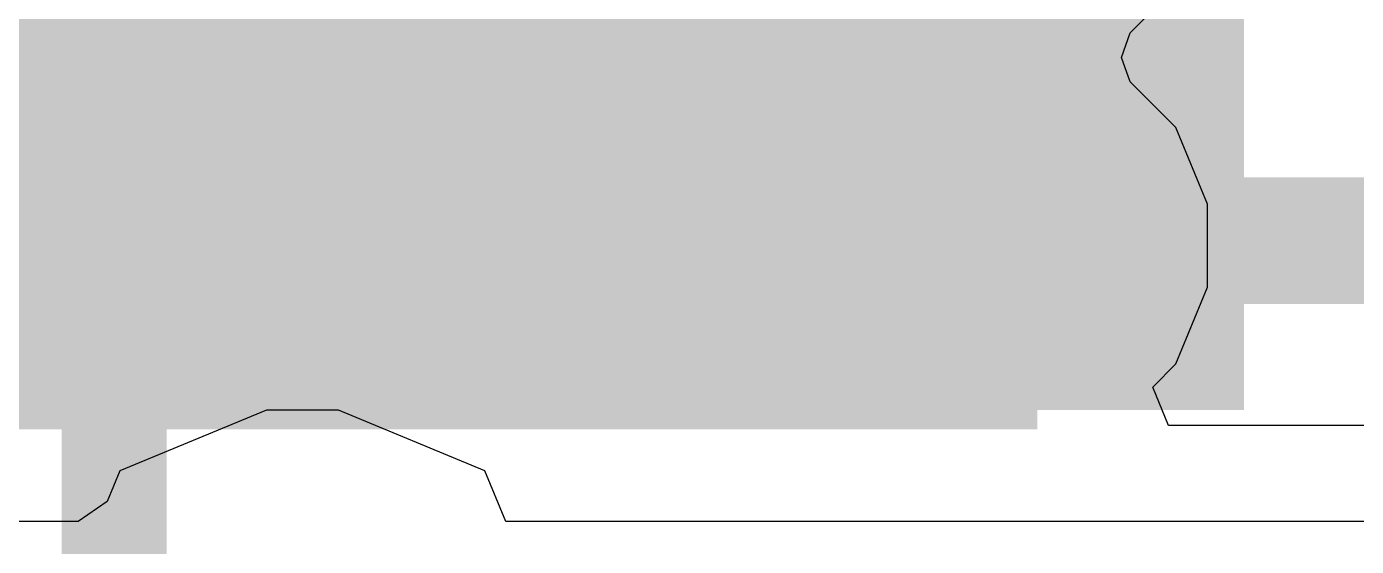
# Model space of a CAD drawing. Header units: inches. Extents: x -4 to 5258, y -4 to 5281.
# Drawn here: x 95.953 to 99.484, y 30.116 to 31.496 of the extents above; entities that cross this region are included whole.
import ezdxf

# ---------------------------------------------------------------- set-up
doc = ezdxf.new("R2010")
doc.units = ezdxf.units.IN
for name, color, linetype in [('Bottom Layer', 5, 'Continuous'), ('Bottom Solder', 6, 'Continuous'), ('Drill Drawing', 1, 'Continuous'), ('Layer 1', 16, 'Continuous'), ('Layer 2', 76, 'Continuous'), ('Top Layer', 1, 'Continuous'), ('Top Paste', 8, 'Continuous'), ('Top Solder', 216, 'Continuous'), ('Via Holes', 16, 'Continuous')]:
    doc.layers.add(name, color=color, linetype=linetype)

# ---------------------------------------------------------------- blocks, each defined once
blk = doc.blocks.new('HTSSOP_38_EP_4_4___14')
at = {"layer": 'Top Layer'}
blk.add_hatch(color=1, dxfattribs=at).paths.add_polyline_path([(1.45, 2.4), (1.45, -2.4), (-1.45, -2.4), (-1.45, 2.4)])
at = {"layer": 'Top Paste'}
blk.add_hatch(color=8, dxfattribs=at).paths.add_polyline_path([(1.45, 2.4), (1.45, -2.4), (-1.45, -2.4), (-1.45, 2.4)])
at = {"layer": 'Top Solder'}
blk.add_hatch(color=216, dxfattribs=at).paths.add_polyline_path([(1.5008, 2.4508), (1.5008, -2.4508), (-1.5008, -2.4508), (-1.5008, 2.4508)])

msp = doc.modelspace()

# ---------------------------------------------------------------- hatches: boundary and pattern name
at = {"layer": 'Bottom Layer'}
h = msp.add_hatch(color=5, dxfattribs=at)
edge = h.paths.add_edge_path()
edge.add_arc((96.5347, 30.9143), 0.3, 0, 360)
h = msp.add_hatch(color=5, dxfattribs=at)
edge = h.paths.add_edge_path()
edge.add_arc((97.5347, 30.9143), 0.3, 0, 360)
h = msp.add_hatch(color=5, dxfattribs=at)
edge = h.paths.add_edge_path()
edge.add_arc((98.5347, 30.9143), 0.3, 0, 360)
at = {"layer": 'Bottom Solder'}
h = msp.add_hatch(color=6, dxfattribs=at)
edge = h.paths.add_edge_path()
edge.add_arc((96.5347, 30.9143), 0.4016, 0, 360)
h = msp.add_hatch(color=6, dxfattribs=at)
edge = h.paths.add_edge_path()
edge.add_arc((97.5347, 30.9143), 0.4016, 0, 360)
h = msp.add_hatch(color=6, dxfattribs=at)
edge = h.paths.add_edge_path()
edge.add_arc((98.5347, 30.9143), 0.4016, 0, 360)
at = {"layer": 'Layer 1'}
h = msp.add_hatch(color=16, dxfattribs=at)
edge = h.paths.add_edge_path()
edge.add_arc((96.5347, 30.9143), 0.3, 0, 360)
h = msp.add_hatch(color=16, dxfattribs=at)
edge = h.paths.add_edge_path()
edge.add_arc((97.5347, 30.9143), 0.3, 0, 360)
h = msp.add_hatch(color=16, dxfattribs=at)
edge = h.paths.add_edge_path()
edge.add_arc((98.5347, 30.9143), 0.3, 0, 360)
at = {"layer": 'Layer 2'}
h = msp.add_hatch(color=76, dxfattribs=at)
edge = h.paths.add_edge_path()
edge.add_arc((96.5347, 30.9143), 0.3, 0, 360)
h = msp.add_hatch(color=76, dxfattribs=at)
edge = h.paths.add_edge_path()
edge.add_arc((97.5347, 30.9143), 0.3, 0, 360)
h = msp.add_hatch(color=76, dxfattribs=at)
edge = h.paths.add_edge_path()
edge.add_arc((98.5347, 30.9143), 0.3, 0, 360)
at = {"layer": 'Top Layer'}
msp.add_hatch(color=1, dxfattribs=at).paths.add_polyline_path([(93.7855, 30.478), (99.1856, 30.478), (99.1856, 33.378), (93.7855, 33.378)])
h = msp.add_hatch(color=1, dxfattribs=at)
edge = h.paths.add_edge_path()
edge.add_arc((96.5347, 30.9143), 0.3, 0, 360)
h = msp.add_hatch(color=1, dxfattribs=at)
edge = h.paths.add_edge_path()
edge.add_arc((97.5347, 30.9143), 0.3, 0, 360)
h = msp.add_hatch(color=1, dxfattribs=at)
edge = h.paths.add_edge_path()
edge.add_arc((98.5347, 30.9143), 0.3, 0, 360)
at = {"layer": 'Top Solder'}
h = msp.add_hatch(color=216, dxfattribs=at)
edge = h.paths.add_edge_path()
edge.add_arc((96.5347, 30.9143), 0.4016, 0, 360)
h = msp.add_hatch(color=216, dxfattribs=at)
edge = h.paths.add_edge_path()
edge.add_arc((97.5347, 30.9143), 0.4016, 0, 360)
h = msp.add_hatch(color=216, dxfattribs=at)
edge = h.paths.add_edge_path()
edge.add_arc((98.5347, 30.9143), 0.4016, 0, 360)
at = {"layer": 'Via Holes'}
h = msp.add_hatch(color=7, dxfattribs=at)
edge = h.paths.add_edge_path()
edge.add_arc((96.5347, 30.9143), 0.15, 0, 360)
h = msp.add_hatch(color=7, dxfattribs=at)
edge = h.paths.add_edge_path()
edge.add_arc((97.5347, 30.9143), 0.15, 0, 360)
h = msp.add_hatch(color=7, dxfattribs=at)
edge = h.paths.add_edge_path()
edge.add_arc((98.5347, 30.9143), 0.15, 0, 360)

# ---------------------------------------------------------------- linework, layer by layer
at = {"layer": 'Drill Drawing'}
for points in [[(96.4077, 31.0413, 0.0508, 0.0508, 0), (96.4077, 31.1683, 0.0508, 0.0508, 0)], [(96.4077, 31.1683, 0.0508, 0.0508, 0), (96.6617, 31.1683, 0.0508, 0.0508, 0)], [(96.6617, 31.0413, 0.0508, 0.0508, 0), (96.6617, 31.1683, 0.0508, 0.0508, 0)], [(97.4077, 31.0413, 0.0508, 0.0508, 0), (97.4077, 31.1683, 0.0508, 0.0508, 0)], [(97.4077, 31.1683, 0.0508, 0.0508, 0), (97.6617, 31.1683, 0.0508, 0.0508, 0)], [(97.6617, 31.0413, 0.0508, 0.0508, 0), (97.6617, 31.1683, 0.0508, 0.0508, 0)], [(98.4077, 31.0413, 0.0508, 0.0508, 0), (98.4077, 31.1683, 0.0508, 0.0508, 0)], [(98.4077, 31.1683, 0.0508, 0.0508, 0), (98.6617, 31.1683, 0.0508, 0.0508, 0)], [(98.6617, 31.0413, 0.0508, 0.0508, 0), (98.6617, 31.1683, 0.0508, 0.0508, 0)], [(96.4585, 30.9905, 0.0508, 0.0508, 0), (96.4585, 31.0667, 0.0508, 0.0508, 0)], [(96.4585, 31.0667, 0.0508, 0.0508, 0), (96.6109, 31.0667, 0.0508, 0.0508, 0)], [(96.6109, 30.9905, 0.0508, 0.0508, 0), (96.6109, 31.0667, 0.0508, 0.0508, 0)], [(97.4585, 30.9905, 0.0508, 0.0508, 0), (97.4585, 31.0667, 0.0508, 0.0508, 0)], [(97.4585, 31.0667, 0.0508, 0.0508, 0), (97.6109, 31.0667, 0.0508, 0.0508, 0)], [(97.6109, 30.9905, 0.0508, 0.0508, 0), (97.6109, 31.0667, 0.0508, 0.0508, 0)], [(98.4585, 30.9905, 0.0508, 0.0508, 0), (98.4585, 31.0667, 0.0508, 0.0508, 0)], [(98.4585, 31.0667, 0.0508, 0.0508, 0), (98.6109, 31.0667, 0.0508, 0.0508, 0)], [(98.6109, 30.9905, 0.0508, 0.0508, 0), (98.6109, 31.0667, 0.0508, 0.0508, 0)], [(96.2807, 30.7873, 0.0508, 0.0508, 0), (96.2807, 31.0413, 0.0508, 0.0508, 0)], [(96.2807, 31.0413, 0.0508, 0.0508, 0), (96.4077, 31.0413, 0.0508, 0.0508, 0)], [(96.6617, 31.0413, 0.0508, 0.0508, 0), (96.7887, 31.0413, 0.0508, 0.0508, 0)], [(96.7887, 30.7873, 0.0508, 0.0508, 0), (96.7887, 31.0413, 0.0508, 0.0508, 0)], [(97.2807, 30.7873, 0.0508, 0.0508, 0), (97.2807, 31.0413, 0.0508, 0.0508, 0)], [(97.2807, 31.0413, 0.0508, 0.0508, 0), (97.4077, 31.0413, 0.0508, 0.0508, 0)], [(97.6617, 31.0413, 0.0508, 0.0508, 0), (97.7887, 31.0413, 0.0508, 0.0508, 0)], [(97.7887, 30.7873, 0.0508, 0.0508, 0), (97.7887, 31.0413, 0.0508, 0.0508, 0)], [(98.2807, 30.7873, 0.0508, 0.0508, 0), (98.2807, 31.0413, 0.0508, 0.0508, 0)], [(98.2807, 31.0413, 0.0508, 0.0508, 0), (98.4077, 31.0413, 0.0508, 0.0508, 0)], [(98.6617, 31.0413, 0.0508, 0.0508, 0), (98.7887, 31.0413, 0.0508, 0.0508, 0)], [(98.7887, 30.7873, 0.0508, 0.0508, 0), (98.7887, 31.0413, 0.0508, 0.0508, 0)], [(96.3823, 30.8381, 0.0508, 0.0508, 0), (96.3823, 30.9905, 0.0508, 0.0508, 0)], [(96.3823, 30.9905, 0.0508, 0.0508, 0), (96.4585, 30.9905, 0.0508, 0.0508, 0)], [(96.6109, 30.9905, 0.0508, 0.0508, 0), (96.6871, 30.9905, 0.0508, 0.0508, 0)], [(96.6871, 30.8381, 0.0508, 0.0508, 0), (96.6871, 30.9905, 0.0508, 0.0508, 0)], [(97.3823, 30.8381, 0.0508, 0.0508, 0), (97.3823, 30.9905, 0.0508, 0.0508, 0)], [(97.3823, 30.9905, 0.0508, 0.0508, 0), (97.4585, 30.9905, 0.0508, 0.0508, 0)], [(97.6109, 30.9905, 0.0508, 0.0508, 0), (97.6871, 30.9905, 0.0508, 0.0508, 0)], [(97.6871, 30.8381, 0.0508, 0.0508, 0), (97.6871, 30.9905, 0.0508, 0.0508, 0)], [(98.3823, 30.8381, 0.0508, 0.0508, 0), (98.3823, 30.9905, 0.0508, 0.0508, 0)], [(98.3823, 30.9905, 0.0508, 0.0508, 0), (98.4585, 30.9905, 0.0508, 0.0508, 0)], [(98.6109, 30.9905, 0.0508, 0.0508, 0), (98.6871, 30.9905, 0.0508, 0.0508, 0)], [(98.6871, 30.8381, 0.0508, 0.0508, 0), (98.6871, 30.9905, 0.0508, 0.0508, 0)], [(96.3823, 30.8381, 0.0508, 0.0508, 0), (96.4585, 30.8381, 0.0508, 0.0508, 0)], [(96.4585, 30.7619, 0.0508, 0.0508, 0), (96.4585, 30.8381, 0.0508, 0.0508, 0)], [(96.6109, 30.8381, 0.0508, 0.0508, 0), (96.6871, 30.8381, 0.0508, 0.0508, 0)], [(96.6109, 30.7619, 0.0508, 0.0508, 0), (96.6109, 30.8381, 0.0508, 0.0508, 0)], [(97.3823, 30.8381, 0.0508, 0.0508, 0), (97.4585, 30.8381, 0.0508, 0.0508, 0)], [(97.4585, 30.7619, 0.0508, 0.0508, 0), (97.4585, 30.8381, 0.0508, 0.0508, 0)], [(97.6109, 30.8381, 0.0508, 0.0508, 0), (97.6871, 30.8381, 0.0508, 0.0508, 0)], [(97.6109, 30.7619, 0.0508, 0.0508, 0), (97.6109, 30.8381, 0.0508, 0.0508, 0)], [(98.3823, 30.8381, 0.0508, 0.0508, 0), (98.4585, 30.8381, 0.0508, 0.0508, 0)], [(98.4585, 30.7619, 0.0508, 0.0508, 0), (98.4585, 30.8381, 0.0508, 0.0508, 0)], [(98.6109, 30.8381, 0.0508, 0.0508, 0), (98.6871, 30.8381, 0.0508, 0.0508, 0)], [(98.6109, 30.7619, 0.0508, 0.0508, 0), (98.6109, 30.8381, 0.0508, 0.0508, 0)], [(96.2807, 30.7873, 0.0508, 0.0508, 0), (96.4077, 30.7873, 0.0508, 0.0508, 0)], [(96.4077, 30.6603, 0.0508, 0.0508, 0), (96.4077, 30.7873, 0.0508, 0.0508, 0)], [(96.6617, 30.7873, 0.0508, 0.0508, 0), (96.7887, 30.7873, 0.0508, 0.0508, 0)], [(96.6617, 30.6603, 0.0508, 0.0508, 0), (96.6617, 30.7873, 0.0508, 0.0508, 0)], [(97.2807, 30.7873, 0.0508, 0.0508, 0), (97.4077, 30.7873, 0.0508, 0.0508, 0)], [(97.4077, 30.6603, 0.0508, 0.0508, 0), (97.4077, 30.7873, 0.0508, 0.0508, 0)], [(97.6617, 30.7873, 0.0508, 0.0508, 0), (97.7887, 30.7873, 0.0508, 0.0508, 0)], [(97.6617, 30.6603, 0.0508, 0.0508, 0), (97.6617, 30.7873, 0.0508, 0.0508, 0)], [(98.2807, 30.7873, 0.0508, 0.0508, 0), (98.4077, 30.7873, 0.0508, 0.0508, 0)], [(98.4077, 30.6603, 0.0508, 0.0508, 0), (98.4077, 30.7873, 0.0508, 0.0508, 0)], [(98.6617, 30.7873, 0.0508, 0.0508, 0), (98.7887, 30.7873, 0.0508, 0.0508, 0)], [(98.6617, 30.6603, 0.0508, 0.0508, 0), (98.6617, 30.7873, 0.0508, 0.0508, 0)], [(96.4585, 30.7619, 0.0508, 0.0508, 0), (96.6109, 30.7619, 0.0508, 0.0508, 0)], [(97.4585, 30.7619, 0.0508, 0.0508, 0), (97.6109, 30.7619, 0.0508, 0.0508, 0)], [(98.4585, 30.7619, 0.0508, 0.0508, 0), (98.6109, 30.7619, 0.0508, 0.0508, 0)], [(96.4077, 30.6603, 0.0508, 0.0508, 0), (96.6617, 30.6603, 0.0508, 0.0508, 0)], [(97.4077, 30.6603, 0.0508, 0.0508, 0), (97.6617, 30.6603, 0.0508, 0.0508, 0)], [(98.4077, 30.6603, 0.0508, 0.0508, 0), (98.6617, 30.6603, 0.0508, 0.0508, 0)]]:
    msp.add_lwpolyline(points, format="xyseb", dxfattribs=at)
for points in [[(96.395, 31.1683, 0.0254, 0.0254, 1), (96.4204, 31.1683, 0.0254, 0.0254, 1)], [(96.395, 31.1683, 0.0254, 0.0254, 1), (96.4204, 31.1683, 0.0254, 0.0254, 1)], [(96.649, 31.1683, 0.0254, 0.0254, 1), (96.6744, 31.1683, 0.0254, 0.0254, 1)], [(96.649, 31.1683, 0.0254, 0.0254, 1), (96.6744, 31.1683, 0.0254, 0.0254, 1)], [(97.395, 31.1683, 0.0254, 0.0254, 1), (97.4204, 31.1683, 0.0254, 0.0254, 1)], [(97.395, 31.1683, 0.0254, 0.0254, 1), (97.4204, 31.1683, 0.0254, 0.0254, 1)], [(97.649, 31.1683, 0.0254, 0.0254, 1), (97.6744, 31.1683, 0.0254, 0.0254, 1)], [(97.649, 31.1683, 0.0254, 0.0254, 1), (97.6744, 31.1683, 0.0254, 0.0254, 1)], [(98.395, 31.1683, 0.0254, 0.0254, 1), (98.4204, 31.1683, 0.0254, 0.0254, 1)], [(98.395, 31.1683, 0.0254, 0.0254, 1), (98.4204, 31.1683, 0.0254, 0.0254, 1)], [(98.649, 31.1683, 0.0254, 0.0254, 1), (98.6744, 31.1683, 0.0254, 0.0254, 1)], [(98.649, 31.1683, 0.0254, 0.0254, 1), (98.6744, 31.1683, 0.0254, 0.0254, 1)], [(96.4458, 31.0667, 0.0254, 0.0254, 1), (96.4712, 31.0667, 0.0254, 0.0254, 1)], [(96.4458, 31.0667, 0.0254, 0.0254, 1), (96.4712, 31.0667, 0.0254, 0.0254, 1)], [(96.5982, 31.0667, 0.0254, 0.0254, 1), (96.6236, 31.0667, 0.0254, 0.0254, 1)], [(96.5982, 31.0667, 0.0254, 0.0254, 1), (96.6236, 31.0667, 0.0254, 0.0254, 1)], [(97.4458, 31.0667, 0.0254, 0.0254, 1), (97.4712, 31.0667, 0.0254, 0.0254, 1)], [(97.4458, 31.0667, 0.0254, 0.0254, 1), (97.4712, 31.0667, 0.0254, 0.0254, 1)], [(97.5982, 31.0667, 0.0254, 0.0254, 1), (97.6236, 31.0667, 0.0254, 0.0254, 1)], [(97.5982, 31.0667, 0.0254, 0.0254, 1), (97.6236, 31.0667, 0.0254, 0.0254, 1)], [(98.4458, 31.0667, 0.0254, 0.0254, 1), (98.4712, 31.0667, 0.0254, 0.0254, 1)], [(98.4458, 31.0667, 0.0254, 0.0254, 1), (98.4712, 31.0667, 0.0254, 0.0254, 1)], [(98.5982, 31.0667, 0.0254, 0.0254, 1), (98.6236, 31.0667, 0.0254, 0.0254, 1)], [(98.5982, 31.0667, 0.0254, 0.0254, 1), (98.6236, 31.0667, 0.0254, 0.0254, 1)], [(96.268, 31.0413, 0.0254, 0.0254, 1), (96.2934, 31.0413, 0.0254, 0.0254, 1)], [(96.268, 31.0413, 0.0254, 0.0254, 1), (96.2934, 31.0413, 0.0254, 0.0254, 1)], [(96.395, 31.0413, 0.0254, 0.0254, 1), (96.4204, 31.0413, 0.0254, 0.0254, 1)], [(96.395, 31.0413, 0.0254, 0.0254, 1), (96.4204, 31.0413, 0.0254, 0.0254, 1)], [(96.649, 31.0413, 0.0254, 0.0254, 1), (96.6744, 31.0413, 0.0254, 0.0254, 1)], [(96.649, 31.0413, 0.0254, 0.0254, 1), (96.6744, 31.0413, 0.0254, 0.0254, 1)], [(96.776, 31.0413, 0.0254, 0.0254, 1), (96.8014, 31.0413, 0.0254, 0.0254, 1)], [(96.776, 31.0413, 0.0254, 0.0254, 1), (96.8014, 31.0413, 0.0254, 0.0254, 1)], [(97.268, 31.0413, 0.0254, 0.0254, 1), (97.2934, 31.0413, 0.0254, 0.0254, 1)], [(97.268, 31.0413, 0.0254, 0.0254, 1), (97.2934, 31.0413, 0.0254, 0.0254, 1)], [(97.395, 31.0413, 0.0254, 0.0254, 1), (97.4204, 31.0413, 0.0254, 0.0254, 1)], [(97.395, 31.0413, 0.0254, 0.0254, 1), (97.4204, 31.0413, 0.0254, 0.0254, 1)], [(97.649, 31.0413, 0.0254, 0.0254, 1), (97.6744, 31.0413, 0.0254, 0.0254, 1)], [(97.649, 31.0413, 0.0254, 0.0254, 1), (97.6744, 31.0413, 0.0254, 0.0254, 1)], [(97.776, 31.0413, 0.0254, 0.0254, 1), (97.8014, 31.0413, 0.0254, 0.0254, 1)], [(97.776, 31.0413, 0.0254, 0.0254, 1), (97.8014, 31.0413, 0.0254, 0.0254, 1)], [(98.268, 31.0413, 0.0254, 0.0254, 1), (98.2934, 31.0413, 0.0254, 0.0254, 1)], [(98.268, 31.0413, 0.0254, 0.0254, 1), (98.2934, 31.0413, 0.0254, 0.0254, 1)], [(98.395, 31.0413, 0.0254, 0.0254, 1), (98.4204, 31.0413, 0.0254, 0.0254, 1)], [(98.395, 31.0413, 0.0254, 0.0254, 1), (98.4204, 31.0413, 0.0254, 0.0254, 1)], [(98.649, 31.0413, 0.0254, 0.0254, 1), (98.6744, 31.0413, 0.0254, 0.0254, 1)], [(98.649, 31.0413, 0.0254, 0.0254, 1), (98.6744, 31.0413, 0.0254, 0.0254, 1)], [(98.776, 31.0413, 0.0254, 0.0254, 1), (98.8014, 31.0413, 0.0254, 0.0254, 1)], [(98.776, 31.0413, 0.0254, 0.0254, 1), (98.8014, 31.0413, 0.0254, 0.0254, 1)], [(96.3696, 30.9905, 0.0254, 0.0254, 1), (96.395, 30.9905, 0.0254, 0.0254, 1)], [(96.3696, 30.9905, 0.0254, 0.0254, 1), (96.395, 30.9905, 0.0254, 0.0254, 1)], [(96.4458, 30.9905, 0.0254, 0.0254, 1), (96.4712, 30.9905, 0.0254, 0.0254, 1)], [(96.4458, 30.9905, 0.0254, 0.0254, 1), (96.4712, 30.9905, 0.0254, 0.0254, 1)], [(96.5982, 30.9905, 0.0254, 0.0254, 1), (96.6236, 30.9905, 0.0254, 0.0254, 1)], [(96.5982, 30.9905, 0.0254, 0.0254, 1), (96.6236, 30.9905, 0.0254, 0.0254, 1)], [(96.6744, 30.9905, 0.0254, 0.0254, 1), (96.6998, 30.9905, 0.0254, 0.0254, 1)], [(96.6744, 30.9905, 0.0254, 0.0254, 1), (96.6998, 30.9905, 0.0254, 0.0254, 1)], [(97.3696, 30.9905, 0.0254, 0.0254, 1), (97.395, 30.9905, 0.0254, 0.0254, 1)], [(97.3696, 30.9905, 0.0254, 0.0254, 1), (97.395, 30.9905, 0.0254, 0.0254, 1)], [(97.4458, 30.9905, 0.0254, 0.0254, 1), (97.4712, 30.9905, 0.0254, 0.0254, 1)], [(97.4458, 30.9905, 0.0254, 0.0254, 1), (97.4712, 30.9905, 0.0254, 0.0254, 1)], [(97.5982, 30.9905, 0.0254, 0.0254, 1), (97.6236, 30.9905, 0.0254, 0.0254, 1)], [(97.5982, 30.9905, 0.0254, 0.0254, 1), (97.6236, 30.9905, 0.0254, 0.0254, 1)], [(97.6744, 30.9905, 0.0254, 0.0254, 1), (97.6998, 30.9905, 0.0254, 0.0254, 1)], [(97.6744, 30.9905, 0.0254, 0.0254, 1), (97.6998, 30.9905, 0.0254, 0.0254, 1)], [(98.3696, 30.9905, 0.0254, 0.0254, 1), (98.395, 30.9905, 0.0254, 0.0254, 1)], [(98.3696, 30.9905, 0.0254, 0.0254, 1), (98.395, 30.9905, 0.0254, 0.0254, 1)], [(98.4458, 30.9905, 0.0254, 0.0254, 1), (98.4712, 30.9905, 0.0254, 0.0254, 1)], [(98.4458, 30.9905, 0.0254, 0.0254, 1), (98.4712, 30.9905, 0.0254, 0.0254, 1)], [(98.5982, 30.9905, 0.0254, 0.0254, 1), (98.6236, 30.9905, 0.0254, 0.0254, 1)], [(98.5982, 30.9905, 0.0254, 0.0254, 1), (98.6236, 30.9905, 0.0254, 0.0254, 1)], [(98.6744, 30.9905, 0.0254, 0.0254, 1), (98.6998, 30.9905, 0.0254, 0.0254, 1)], [(98.6744, 30.9905, 0.0254, 0.0254, 1), (98.6998, 30.9905, 0.0254, 0.0254, 1)], [(96.3696, 30.8381, 0.0254, 0.0254, 1), (96.395, 30.8381, 0.0254, 0.0254, 1)], [(96.3696, 30.8381, 0.0254, 0.0254, 1), (96.395, 30.8381, 0.0254, 0.0254, 1)], [(96.4458, 30.8381, 0.0254, 0.0254, 1), (96.4712, 30.8381, 0.0254, 0.0254, 1)], [(96.4458, 30.8381, 0.0254, 0.0254, 1), (96.4712, 30.8381, 0.0254, 0.0254, 1)], [(96.5982, 30.8381, 0.0254, 0.0254, 1), (96.6236, 30.8381, 0.0254, 0.0254, 1)], [(96.5982, 30.8381, 0.0254, 0.0254, 1), (96.6236, 30.8381, 0.0254, 0.0254, 1)], [(96.6744, 30.8381, 0.0254, 0.0254, 1), (96.6998, 30.8381, 0.0254, 0.0254, 1)], [(96.6744, 30.8381, 0.0254, 0.0254, 1), (96.6998, 30.8381, 0.0254, 0.0254, 1)], [(97.3696, 30.8381, 0.0254, 0.0254, 1), (97.395, 30.8381, 0.0254, 0.0254, 1)], [(97.3696, 30.8381, 0.0254, 0.0254, 1), (97.395, 30.8381, 0.0254, 0.0254, 1)], [(97.4458, 30.8381, 0.0254, 0.0254, 1), (97.4712, 30.8381, 0.0254, 0.0254, 1)], [(97.4458, 30.8381, 0.0254, 0.0254, 1), (97.4712, 30.8381, 0.0254, 0.0254, 1)], [(97.5982, 30.8381, 0.0254, 0.0254, 1), (97.6236, 30.8381, 0.0254, 0.0254, 1)], [(97.5982, 30.8381, 0.0254, 0.0254, 1), (97.6236, 30.8381, 0.0254, 0.0254, 1)], [(97.6744, 30.8381, 0.0254, 0.0254, 1), (97.6998, 30.8381, 0.0254, 0.0254, 1)], [(97.6744, 30.8381, 0.0254, 0.0254, 1), (97.6998, 30.8381, 0.0254, 0.0254, 1)], [(98.3696, 30.8381, 0.0254, 0.0254, 1), (98.395, 30.8381, 0.0254, 0.0254, 1)], [(98.3696, 30.8381, 0.0254, 0.0254, 1), (98.395, 30.8381, 0.0254, 0.0254, 1)], [(98.4458, 30.8381, 0.0254, 0.0254, 1), (98.4712, 30.8381, 0.0254, 0.0254, 1)], [(98.4458, 30.8381, 0.0254, 0.0254, 1), (98.4712, 30.8381, 0.0254, 0.0254, 1)], [(98.5982, 30.8381, 0.0254, 0.0254, 1), (98.6236, 30.8381, 0.0254, 0.0254, 1)], [(98.5982, 30.8381, 0.0254, 0.0254, 1), (98.6236, 30.8381, 0.0254, 0.0254, 1)], [(98.6744, 30.8381, 0.0254, 0.0254, 1), (98.6998, 30.8381, 0.0254, 0.0254, 1)], [(98.6744, 30.8381, 0.0254, 0.0254, 1), (98.6998, 30.8381, 0.0254, 0.0254, 1)], [(96.268, 30.7873, 0.0254, 0.0254, 1), (96.2934, 30.7873, 0.0254, 0.0254, 1)], [(96.268, 30.7873, 0.0254, 0.0254, 1), (96.2934, 30.7873, 0.0254, 0.0254, 1)], [(96.395, 30.7873, 0.0254, 0.0254, 1), (96.4204, 30.7873, 0.0254, 0.0254, 1)], [(96.395, 30.7873, 0.0254, 0.0254, 1), (96.4204, 30.7873, 0.0254, 0.0254, 1)], [(96.649, 30.7873, 0.0254, 0.0254, 1), (96.6744, 30.7873, 0.0254, 0.0254, 1)], [(96.649, 30.7873, 0.0254, 0.0254, 1), (96.6744, 30.7873, 0.0254, 0.0254, 1)], [(96.776, 30.7873, 0.0254, 0.0254, 1), (96.8014, 30.7873, 0.0254, 0.0254, 1)], [(96.776, 30.7873, 0.0254, 0.0254, 1), (96.8014, 30.7873, 0.0254, 0.0254, 1)], [(97.268, 30.7873, 0.0254, 0.0254, 1), (97.2934, 30.7873, 0.0254, 0.0254, 1)], [(97.268, 30.7873, 0.0254, 0.0254, 1), (97.2934, 30.7873, 0.0254, 0.0254, 1)], [(97.395, 30.7873, 0.0254, 0.0254, 1), (97.4204, 30.7873, 0.0254, 0.0254, 1)], [(97.395, 30.7873, 0.0254, 0.0254, 1), (97.4204, 30.7873, 0.0254, 0.0254, 1)], [(97.649, 30.7873, 0.0254, 0.0254, 1), (97.6744, 30.7873, 0.0254, 0.0254, 1)], [(97.649, 30.7873, 0.0254, 0.0254, 1), (97.6744, 30.7873, 0.0254, 0.0254, 1)], [(97.776, 30.7873, 0.0254, 0.0254, 1), (97.8014, 30.7873, 0.0254, 0.0254, 1)], [(97.776, 30.7873, 0.0254, 0.0254, 1), (97.8014, 30.7873, 0.0254, 0.0254, 1)], [(98.268, 30.7873, 0.0254, 0.0254, 1), (98.2934, 30.7873, 0.0254, 0.0254, 1)], [(98.268, 30.7873, 0.0254, 0.0254, 1), (98.2934, 30.7873, 0.0254, 0.0254, 1)], [(98.395, 30.7873, 0.0254, 0.0254, 1), (98.4204, 30.7873, 0.0254, 0.0254, 1)], [(98.395, 30.7873, 0.0254, 0.0254, 1), (98.4204, 30.7873, 0.0254, 0.0254, 1)], [(98.649, 30.7873, 0.0254, 0.0254, 1), (98.6744, 30.7873, 0.0254, 0.0254, 1)], [(98.649, 30.7873, 0.0254, 0.0254, 1), (98.6744, 30.7873, 0.0254, 0.0254, 1)], [(98.776, 30.7873, 0.0254, 0.0254, 1), (98.8014, 30.7873, 0.0254, 0.0254, 1)], [(98.776, 30.7873, 0.0254, 0.0254, 1), (98.8014, 30.7873, 0.0254, 0.0254, 1)], [(96.4458, 30.7619, 0.0254, 0.0254, 1), (96.4712, 30.7619, 0.0254, 0.0254, 1)], [(96.4458, 30.7619, 0.0254, 0.0254, 1), (96.4712, 30.7619, 0.0254, 0.0254, 1)], [(96.5982, 30.7619, 0.0254, 0.0254, 1), (96.6236, 30.7619, 0.0254, 0.0254, 1)], [(96.5982, 30.7619, 0.0254, 0.0254, 1), (96.6236, 30.7619, 0.0254, 0.0254, 1)], [(97.4458, 30.7619, 0.0254, 0.0254, 1), (97.4712, 30.7619, 0.0254, 0.0254, 1)], [(97.4458, 30.7619, 0.0254, 0.0254, 1), (97.4712, 30.7619, 0.0254, 0.0254, 1)], [(97.5982, 30.7619, 0.0254, 0.0254, 1), (97.6236, 30.7619, 0.0254, 0.0254, 1)], [(97.5982, 30.7619, 0.0254, 0.0254, 1), (97.6236, 30.7619, 0.0254, 0.0254, 1)], [(98.4458, 30.7619, 0.0254, 0.0254, 1), (98.4712, 30.7619, 0.0254, 0.0254, 1)], [(98.4458, 30.7619, 0.0254, 0.0254, 1), (98.4712, 30.7619, 0.0254, 0.0254, 1)], [(98.5982, 30.7619, 0.0254, 0.0254, 1), (98.6236, 30.7619, 0.0254, 0.0254, 1)], [(98.5982, 30.7619, 0.0254, 0.0254, 1), (98.6236, 30.7619, 0.0254, 0.0254, 1)], [(96.395, 30.6603, 0.0254, 0.0254, 1), (96.4204, 30.6603, 0.0254, 0.0254, 1)], [(96.395, 30.6603, 0.0254, 0.0254, 1), (96.4204, 30.6603, 0.0254, 0.0254, 1)], [(96.649, 30.6603, 0.0254, 0.0254, 1), (96.6744, 30.6603, 0.0254, 0.0254, 1)], [(96.649, 30.6603, 0.0254, 0.0254, 1), (96.6744, 30.6603, 0.0254, 0.0254, 1)], [(97.395, 30.6603, 0.0254, 0.0254, 1), (97.4204, 30.6603, 0.0254, 0.0254, 1)], [(97.395, 30.6603, 0.0254, 0.0254, 1), (97.4204, 30.6603, 0.0254, 0.0254, 1)], [(97.649, 30.6603, 0.0254, 0.0254, 1), (97.6744, 30.6603, 0.0254, 0.0254, 1)], [(97.649, 30.6603, 0.0254, 0.0254, 1), (97.6744, 30.6603, 0.0254, 0.0254, 1)], [(98.395, 30.6603, 0.0254, 0.0254, 1), (98.4204, 30.6603, 0.0254, 0.0254, 1)], [(98.395, 30.6603, 0.0254, 0.0254, 1), (98.4204, 30.6603, 0.0254, 0.0254, 1)], [(98.649, 30.6603, 0.0254, 0.0254, 1), (98.6744, 30.6603, 0.0254, 0.0254, 1)], [(98.649, 30.6603, 0.0254, 0.0254, 1), (98.6744, 30.6603, 0.0254, 0.0254, 1)]]:
    msp.add_lwpolyline(points, format="xyseb", close=True, dxfattribs=at)
at = {"layer": 'Layer 2'}
for p, q in [((98.8834, 31.4795), (99.0044, 31.6005)), ((98.8596, 31.4143), (98.8834, 31.4795)), ((98.8834, 31.3491), (98.8596, 31.4143)), ((99.0044, 31.2281), (98.8834, 31.3491)), ((99.0887, 31.0245), (99.0044, 31.2281)), ((99.0887, 30.8041), (99.0887, 31.0245)), ((99.0044, 30.6005), (99.0887, 30.8041)), ((98.943, 30.5391), (99.0044, 30.6005)), ((98.9851, 30.4375), (98.943, 30.5391)), ((117.5499, 30.4375), (98.9851, 30.4375))]:
    msp.add_line(p, q, dxfattribs=at)
at = {"layer": 'Top Layer'}
for p, q in [((96.5896, 30.4779), (96.2008, 30.3168)), ((96.781, 30.4779), (96.5896, 30.4779)), ((97.1698, 30.3168), (96.781, 30.4779)), ((96.2008, 30.3168), (96.167, 30.2351)), ((97.2256, 30.182), (97.1698, 30.3168)), ((96.167, 30.2351), (96.0895, 30.182)), ((96.0895, 30.182), (94.2815, 30.182)), ((96.0895, 30.182), (96.0895, 30.182)), ((96.0895, 30.182), (96.0895, 30.182)), ((98.5896, 30.182), (97.2256, 30.182)), ((98.7816, 30.182), (98.5896, 30.182)), ((98.5896, 30.182), (98.5896, 30.182)), ((99.5896, 30.182), (98.7816, 30.182)), ((98.7816, 30.182), (98.7816, 30.182))]:
    msp.add_line(p, q, dxfattribs=at)
for points in [[(98.1855, 30.928, 0.3356, 0.3356, 0), (98.1856, 30.9279, 0.3356, 0.3356, 0)], [(98.1856, 30.9279, 0.3356, 0.3356, 0), (100.4889, 30.9279, 0.3356, 0.3356, 0)], [(96.1856, 29.128, 0.2794, 0.2794, 0), (96.1856, 30.9279, 0.2794, 0.2794, 0)], [(96.1855, 30.928, 0.254, 0.254, 0), (96.1856, 30.9279, 0.254, 0.254, 0)]]:
    msp.add_lwpolyline(points, format="xyseb", dxfattribs=at)
for points in [[(98.1016, 30.928, 0.1678, 0.1678, 1), (98.2694, 30.928, 0.1678, 0.1678, 1)], [(98.1017, 30.9279, 0.1678, 0.1678, 1), (98.2695, 30.9279, 0.1678, 0.1678, 1)], [(98.1017, 30.9279, 0.1678, 0.1678, 1), (98.2695, 30.9279, 0.1678, 0.1678, 1)], [(96.1158, 30.9279, 0.1397, 0.1397, 1), (96.2555, 30.9279, 0.1397, 0.1397, 1)], [(96.122, 30.928, 0.127, 0.127, 1), (96.249, 30.928, 0.127, 0.127, 1)], [(96.1221, 30.9279, 0.127, 0.127, 1), (96.2491, 30.9279, 0.127, 0.127, 1)]]:
    msp.add_lwpolyline(points, format="xyseb", close=True, dxfattribs=at)

# ---------------------------------------------------------------- block references
at = {"rotation": 270}
msp.add_blockref('HTSSOP_38_EP_4_4___14', (96.1855, 31.928), dxfattribs=at)

doc.saveas('drawing.dxf')
